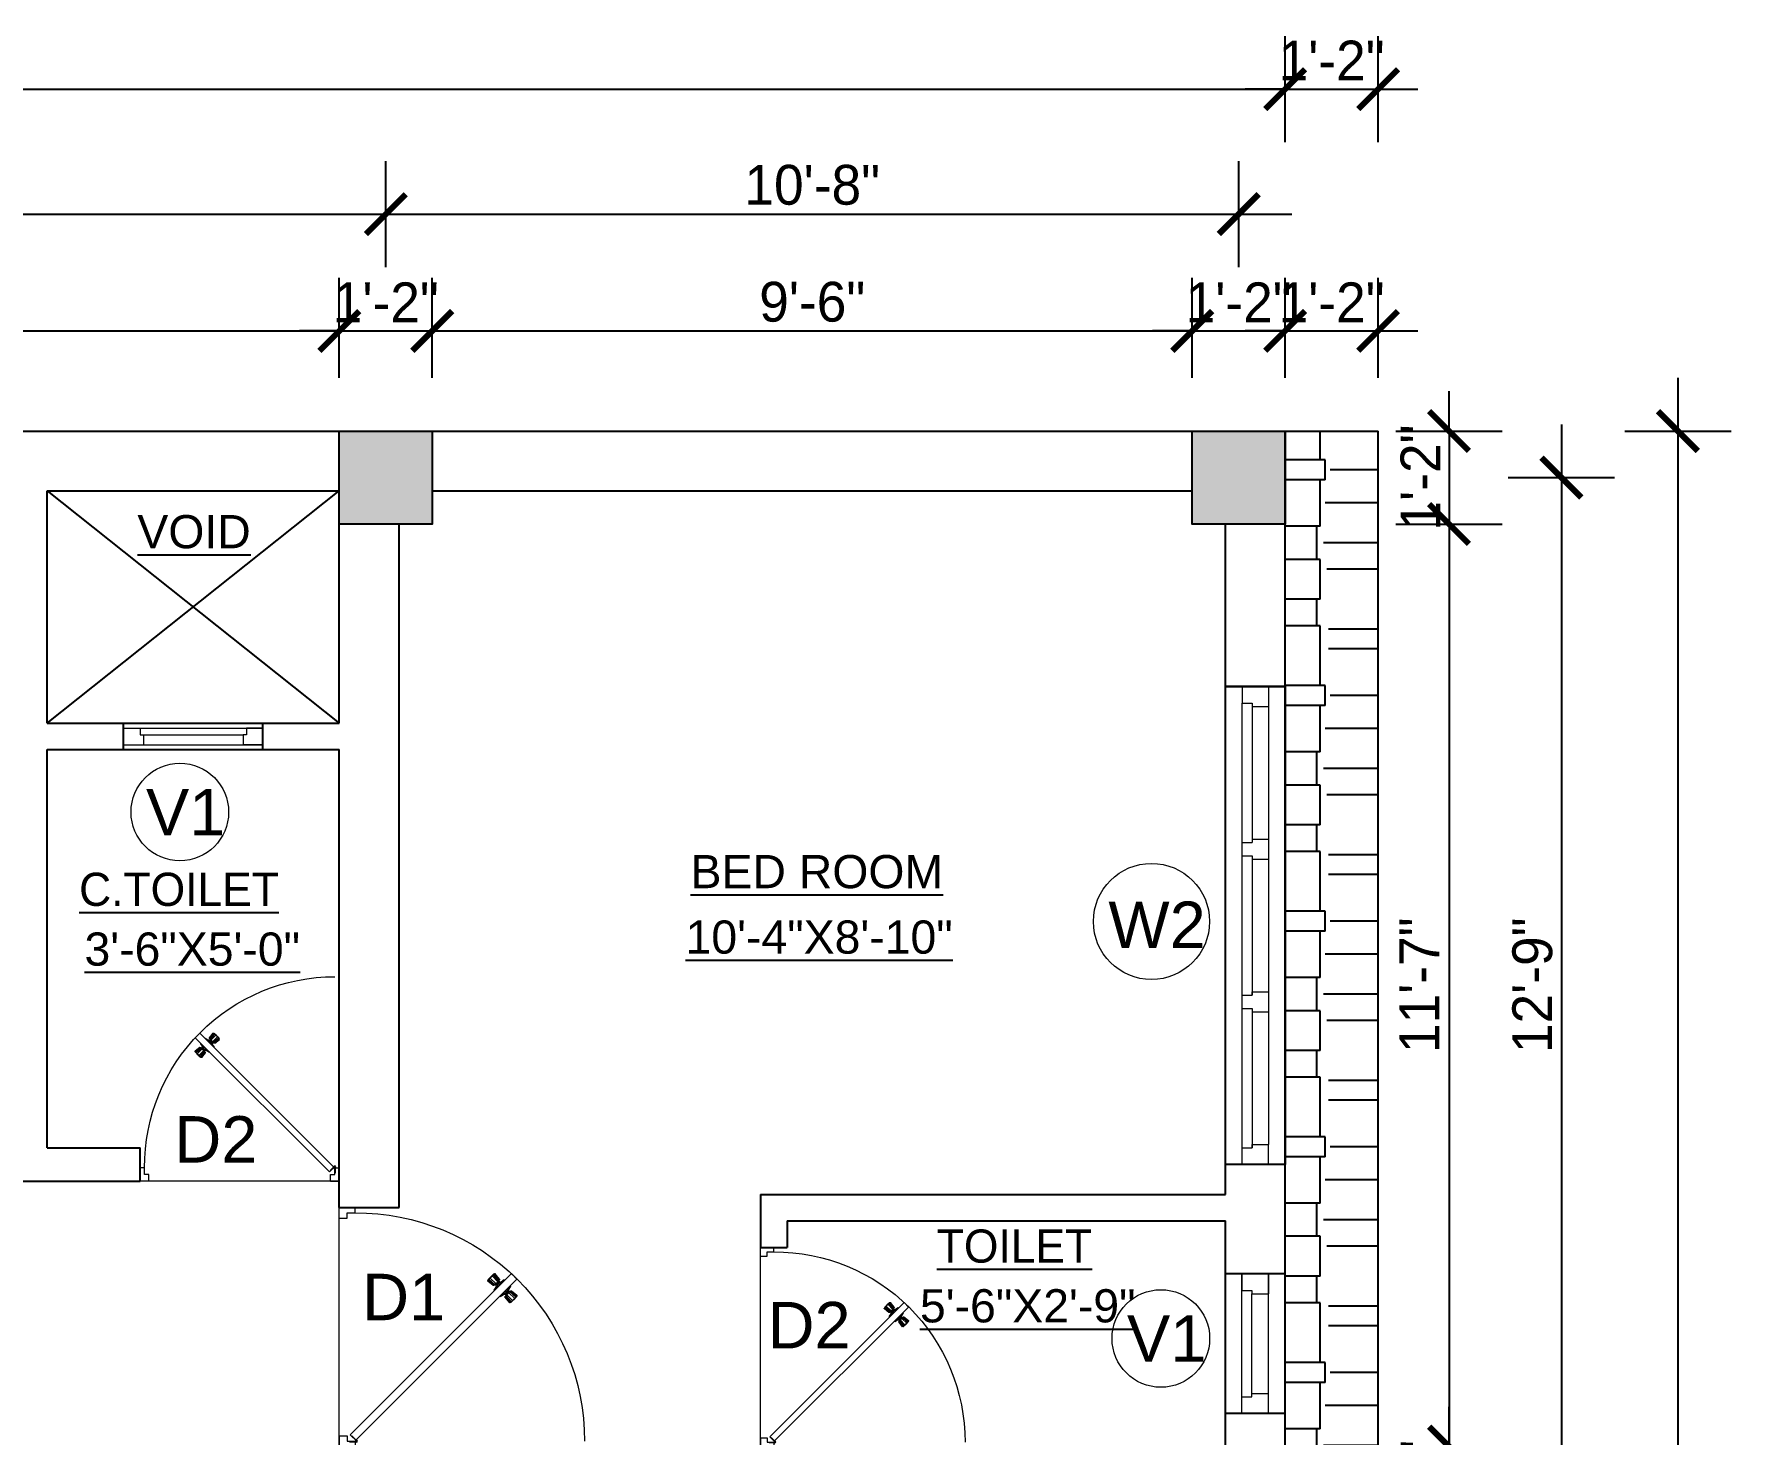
# Model space of a CAD drawing. Header units: inches. Extents: x 3672 to 10975, y -27382 to -746.
# Drawn here: x 8513.9 to 8769.5, y -24457.7 to -24246.8 of the extents above; entities that cross this region are included whole.
import ezdxf

# ---------------------------------------------------------------- set-up
doc = ezdxf.new("R2010")
doc.units = ezdxf.units.IN
doc.header["$LTSCALE"] = 17
doc.header["$MEASUREMENT"] = 0
for name, color, linetype, lineweight in [('25 BOT BAR', 12, 'Continuous', 25), ('DOOR & WIN', 1, 'Continuous', 25), ('OUTLINE', 1, 'Continuous', 25), ('PUERTAS', 7, 'Continuous', 9), ('TEXT', 231, 'Continuous', 20), ('WINDOW FRAME PLAN', 162, 'Continuous', 18)]:
    doc.layers.add(name, color=color, linetype=linetype, lineweight=lineweight)
doc.styles.add('ARCHITECTURE', font='stylu.ttf')
doc.styles.add('DIMTEXT', font='arial.ttf', dxfattribs={"height": 6})
doc.dimstyles.new('8 SCALE', dxfattribs={"dimscale": 0, "dimtxt": 6, "dimasz": 6, "dimexe": 8, "dimexo": 8, "dimgap": 1.25, "dimtad": 1, "dimdec": 0, "dimzin": 3, "dimdsep": 46, "dimlunit": 4, "dimtxsty": 'ARCHITECTURE', "dimblk": 'ARCHTICK', "dimcen": 8, "dimdle": 8, "dimclrd": 5, "dimclre": 5, "dimclrt": 7, "dimadec": 0, "dimazin": 0, "dimtfac": 0.75, "dimtdec": 0, "dimtix": 1, "dimtmove": 2, "dimatfit": 3, "dimldrblk": 'ARCHTICK', "dimfxl": 8, "dimfxlon": 1, "dimtolj": 1, "dimtzin": 0, "dimlwd": -1, "dimlwe": -1, "dimarcsym": 0})

# ---------------------------------------------------------------- blocks, each defined once
blk = doc.blocks.new('3ft')
at = {"layer": 'PUERTAS', "color": 6}
for p, q in [((1.01, 2.52), (25.23, 26.74)), ((26.05, 25.92), (1.77, 1.64)), ((26.05, 25.92), (25.23, 26.74)), ((0, 2.4), (0, 0)), ((0.72, 2.4), (0, 2.4)), ((1.6, 0), (0, 0)), ((0.72, 1.52), (0.72, 2.44)), ((0.8, 1.52), (0.72, 1.52)), ((0.8, 1.52), (0.8, 2.41)), ((0.8, 1.2), (0.8, 1.52)), ((1.6, 1.2), (0.8, 1.2)), ((1.57, 1.84), (0.94, 2.47)), ((1.63, 1.89), (0.97, 2.55)), ((1.63, 1.89), (1.57, 1.84)), ((1.77, 1.64), (1.57, 1.84)), ((1.6, 0), (1.6, 1.2)), ((34.4, 0), (34.4, 1.2)), ((34.4, 1.2), (35.2, 1.2)), ((34.4, 0), (36, 0)), ((35.2, 1.2), (35.2, 2.4)), ((35.2, 2.4), (36, 2.4)), ((36, 0), (36, 2.4))]:
    blk.add_line(p, q, dxfattribs=at)
at = {"layer": 'PUERTAS', "color": 8}
for p, q in [((22.57, 24.94), (21.65, 25.68)), ((22.63, 24.99), (21.69, 25.75)), ((22.74, 25.1), (21.84, 25.9)), ((22.13, 26.28), (21.98, 26.13)), ((22.88, 25.24), (22.01, 26.06)), ((22.13, 26.28), (22.27, 26.42)), ((22.29, 26.41), (22.27, 26.42)), ((23.16, 25.52), (22.34, 26.39)), ((23.3, 25.66), (22.5, 26.56)), ((23.41, 25.77), (22.65, 26.71)), ((23.46, 25.83), (22.72, 26.75)), ((24.08, 25.71), (23.57, 25.38)), ((22.69, 24.32), (23.02, 24.83)), ((22.95, 24.96), (22.84, 25.07)), ((22.98, 24.99), (22.86, 25.1)), ((23.03, 25.04), (22.91, 25.15)), ((22.91, 24.53), (23.1, 24.91)), ((23.11, 25.12), (22.99, 25.23)), ((23.13, 24.76), (23.18, 24.99)), ((23.28, 25.3), (23.17, 25.41)), ((23.36, 25.37), (23.25, 25.49)), ((23.31, 24.94), (23.28, 25.08)), ((23.41, 25.43), (23.3, 25.54)), ((23.46, 25.09), (23.32, 25.13)), ((23.44, 25.45), (23.33, 25.56)), ((23.64, 25.27), (23.41, 25.22)), ((23.87, 25.49), (23.49, 25.3)), ((23.63, 23.38), (24.14, 23.72)), ((23.84, 23.6), (24.22, 23.79)), ((24.07, 23.82), (24.3, 23.88)), ((24.25, 24), (24.39, 23.97)), ((24.25, 23.26), (24.99, 22.34)), ((24.27, 23.64), (24.38, 23.53)), ((24.3, 23.67), (24.41, 23.56)), ((24.3, 23.32), (25.06, 22.38)), ((24.35, 23.72), (24.46, 23.61)), ((24.4, 24.15), (24.43, 24.01)), ((24.41, 23.43), (25.2, 22.53)), ((24.43, 23.8), (24.54, 23.69)), ((24.58, 24.33), (24.52, 24.1)), ((24.55, 23.57), (25.37, 22.7)), ((24.6, 23.97), (24.72, 23.86)), ((24.8, 24.56), (24.61, 24.18)), ((25.02, 24.77), (24.68, 24.26)), ((24.68, 24.05), (24.79, 23.94)), ((24.73, 24.1), (24.85, 23.99)), ((24.76, 24.13), (24.87, 24.02)), ((24.83, 23.85), (25.7, 23.03)), ((24.97, 23.99), (25.87, 23.2)), ((25.08, 24.1), (26.02, 23.34)), ((25.14, 24.15), (26.06, 23.41)), ((25.58, 22.82), (25.43, 22.67)), ((25.58, 22.82), (25.73, 22.97)), ((25.72, 22.98), (25.73, 22.97)), ((0, 0), (36, 0))]:
    blk.add_line(p, q, dxfattribs=at)
at = {"layer": 'PUERTAS', "color": 1}
for p, q in [((21.67, 25.73), (22.17, 26.23)), ((22.49, 24.95), (21.67, 25.61)), ((21.7, 25.82), (22.14, 26.26)), ((21.73, 25.79), (21.7, 25.82)), ((22.58, 26.7), (22.14, 26.26)), ((22.67, 26.73), (22.17, 26.23)), ((22.61, 26.67), (22.58, 26.7)), ((23.45, 25.91), (22.79, 26.73)), ((23.44, 25.81), (23.02, 25.38)), ((23.34, 25.58), (23.08, 25.32)), ((23.33, 25.7), (23.34, 25.69)), ((23.45, 25.46), (23.33, 25.57)), ((24.15, 25.79), (23.68, 25.48)), ((24.27, 25.78), (24.26, 25.79)), ((22.6, 24.96), (23.02, 25.38)), ((22.61, 24.25), (22.92, 24.72)), ((22.62, 24.13), (22.61, 24.14)), ((22.7, 25.07), (22.71, 25.06)), ((22.82, 25.06), (23.08, 25.32)), ((22.94, 24.95), (22.83, 25.07)), ((22.92, 24.72), (22.92, 24.72)), ((22.93, 24.94), (23.19, 25.21)), ((22.93, 24.84), (22.93, 24.83)), ((23.46, 25.47), (23.19, 25.21)), ((23.44, 23.31), (23.45, 23.3)), ((23.56, 23.3), (24.03, 23.61)), ((23.57, 25.47), (23.57, 25.47)), ((23.68, 25.48), (23.68, 25.48)), ((24.03, 23.61), (24.03, 23.62)), ((24.14, 23.62), (24.14, 23.62)), ((24.25, 23.62), (24.51, 23.89)), ((24.26, 23.29), (24.69, 23.71)), ((24.26, 23.63), (24.37, 23.52)), ((24.26, 23.18), (24.92, 22.37)), ((24.37, 23.52), (24.63, 23.77)), ((24.37, 23.4), (24.37, 23.4)), ((24.78, 24.15), (24.51, 23.89)), ((24.89, 24.03), (24.63, 23.77)), ((25.11, 24.14), (24.69, 23.71)), ((24.77, 24.14), (24.88, 24.03)), ((24.79, 24.38), (24.78, 24.37)), ((24.78, 24.26), (24.78, 24.26)), ((25.1, 24.84), (24.79, 24.38)), ((25, 24.03), (25, 24.03)), ((25.09, 24.96), (25.1, 24.95)), ((25.22, 24.14), (26.03, 23.48)), ((26.04, 23.37), (25.54, 22.86)), ((26.01, 23.27), (25.57, 22.83)), ((25.98, 23.3), (26.01, 23.27)), ((25.04, 22.36), (25.54, 22.86)), ((25.1, 22.42), (25.13, 22.39)), ((25.13, 22.39), (25.57, 22.83))]:
    blk.add_line(p, q, dxfattribs=at)
at = {"layer": 'PUERTAS', "color": 2}
for p, q in [((21.99, 26.11), (21.98, 26.13)), ((25.42, 22.68), (25.43, 22.67))]:
    blk.add_line(p, q, dxfattribs=at)
at = {"layer": 'PUERTAS', "color": 6}
for radius in [0.155, 0.0752]:
    blk.add_circle((0.82, 2.56), radius, dxfattribs=at)
blk.add_arc((0.82, 2.56), 34.38, 359.7285, 90.0333, dxfattribs=at)
at = {"layer": 'PUERTAS', "color": 1}
for centre, start, end in [((22.73, 26.68), 38.9236, 135), ((23.28, 25.63), 315, 45), ((23.39, 25.86), 315, 38.9236), ((24.2, 25.73), 45, 135), ((22.54, 25.01), 231.0764, 315), ((22.67, 24.2), 135, 225), ((22.77, 25.12), 225, 315), ((22.99, 24.89), 135, 219.7428), ((22.87, 24.78), 315, 39.7428), ((23.51, 23.36), 225, 315), ((23.51, 25.41), 50.2572, 135), ((23.62, 25.53), 230.2572, 315), ((24.09, 23.56), 50.2572, 135), ((24.2, 23.68), 230.2572, 315), ((24.32, 23.23), 135, 218.9236), ((24.42, 23.46), 135, 225), ((24.84, 24.31), 135, 219.7428), ((24.72, 24.21), 315, 39.7428), ((24.94, 23.98), 45, 135), ((25.04, 24.89), 315, 45), ((25.17, 24.08), 51.0764, 135), ((25.98, 23.42), 315, 51.0764), ((24.98, 22.42), 218.9236, 315)]:
    blk.add_arc(centre, 0.08, start, end, dxfattribs=at)
blk = doc.blocks.new('*U2796')
at = {"color": 3, "xscale": -1}
blk.add_blockref('3ft', (42, 0), dxfattribs=at)
blk = doc.blocks.new('2ft6in')
at = {"layer": 'PUERTAS', "color": 2}
for p, q in [((0.84, 2.1), (21.02, 22.28)), ((21.71, 21.6), (1.47, 1.37)), ((18.33, 21.76), (18.31, 21.77)), ((21.71, 21.6), (21.02, 22.28)), ((21.18, 18.9), (21.2, 18.89)), ((0, 2), (0, 0)), ((0.6, 2), (0, 2)), ((1.33, 0), (0, 0)), ((0.6, 1.26), (0.6, 2.04)), ((0.67, 1.26), (0.6, 1.26)), ((0.67, 1.26), (0.67, 2.01)), ((0.67, 1), (0.67, 1.26)), ((1.33, 1), (0.67, 1)), ((1.31, 1.53), (0.79, 2.06)), ((1.36, 1.58), (0.81, 2.12)), ((1.36, 1.58), (1.31, 1.53)), ((1.47, 1.37), (1.31, 1.53)), ((1.33, 0), (1.33, 1)), ((28.67, 0), (28.67, 1)), ((28.67, 1), (29.33, 1)), ((28.67, 0), (30, 0)), ((29.33, 1), (29.33, 2)), ((29.33, 2), (30, 2)), ((30, 0), (30, 2))]:
    blk.add_line(p, q, dxfattribs=at)
at = {"layer": 'PUERTAS', "color": 8}
for p, q in [((18.81, 20.78), (18.04, 21.4)), ((18.86, 20.83), (18.08, 21.46)), ((18.95, 20.92), (18.2, 21.58)), ((18.44, 21.9), (18.31, 21.77)), ((19.07, 21.03), (18.34, 21.72)), ((18.44, 21.9), (18.56, 22.02)), ((18.58, 22.01), (18.56, 22.02)), ((19.3, 21.26), (18.61, 22)), ((19.42, 21.38), (18.75, 22.14)), ((19.51, 21.48), (18.88, 22.26)), ((18.91, 20.27), (19.19, 20.69)), ((19.55, 21.53), (18.93, 22.3)), ((19.13, 20.8), (19.03, 20.9)), ((19.15, 20.82), (19.05, 20.92)), ((19.09, 20.44), (19.25, 20.76)), ((19.19, 20.87), (19.1, 20.96)), ((19.25, 20.93), (19.16, 21.02)), ((19.28, 20.63), (19.32, 20.83)), ((19.4, 21.08), (19.31, 21.17)), ((19.47, 21.15), (19.38, 21.24)), ((19.43, 20.78), (19.4, 20.9)), ((19.51, 21.19), (19.42, 21.28)), ((19.55, 20.91), (19.43, 20.94)), ((19.53, 21.21), (19.44, 21.3)), ((19.7, 21.06), (19.51, 21.01)), ((19.89, 21.24), (19.58, 21.08)), ((20.07, 21.42), (19.64, 21.15)), ((20.67, 20.47), (20.51, 20.15)), ((20.85, 20.64), (20.57, 20.22)), ((19.69, 19.49), (20.12, 19.76)), ((19.87, 19.67), (20.18, 19.83)), ((20.06, 19.85), (20.25, 19.9)), ((20.21, 20), (20.33, 19.97)), ((20.21, 19.38), (20.83, 18.61)), ((20.23, 19.7), (20.32, 19.61)), ((20.25, 19.72), (20.34, 19.63)), ((20.25, 19.43), (20.88, 18.65)), ((20.29, 19.76), (20.38, 19.67)), ((20.33, 20.13), (20.36, 20.01)), ((20.34, 19.53), (21, 18.77)), ((20.36, 19.83), (20.45, 19.74)), ((20.48, 20.28), (20.44, 20.08)), ((20.46, 19.64), (21.14, 18.91)), ((20.5, 19.98), (20.6, 19.89)), ((20.57, 20.04), (20.66, 19.95)), ((20.61, 20.09), (20.7, 19.99)), ((20.63, 20.11), (20.72, 20.01)), ((20.69, 19.87), (21.42, 19.19)), ((20.81, 19.99), (21.56, 19.33)), ((20.9, 20.08), (21.68, 19.45)), ((20.95, 20.13), (21.72, 19.51)), ((21.32, 19.01), (21.2, 18.89)), ((21.32, 19.01), (21.44, 19.14)), ((21.43, 19.15), (21.44, 19.14)), ((0, 0), (30, 0))]:
    blk.add_line(p, q, dxfattribs=at)
at = {"layer": 'PUERTAS', "color": 1}
for p, q in [((18.06, 21.44), (18.48, 21.86)), ((18.74, 20.79), (18.06, 21.34)), ((18.08, 21.51), (18.45, 21.88)), ((18.11, 21.49), (18.08, 21.51)), ((18.82, 22.25), (18.45, 21.88)), ((18.9, 22.28), (18.48, 21.86)), ((18.84, 22.23), (18.82, 22.25)), ((18.83, 20.8), (19.18, 21.15)), ((18.84, 20.21), (19.1, 20.6)), ((18.92, 20.89), (18.93, 20.88)), ((19.54, 21.59), (18.99, 22.27)), ((19.02, 20.88), (19.24, 21.1)), ((19.12, 20.8), (19.03, 20.89)), ((19.1, 20.7), (19.11, 20.69)), ((19.1, 20.6), (19.1, 20.6)), ((19.11, 20.79), (19.33, 21.01)), ((19.54, 21.5), (19.18, 21.15)), ((19.45, 21.31), (19.24, 21.1)), ((19.55, 21.22), (19.33, 21.01)), ((19.45, 21.41), (19.45, 21.41)), ((19.54, 21.22), (19.45, 21.31)), ((19.64, 21.23), (19.64, 21.23)), ((19.74, 21.24), (19.73, 21.23)), ((20.12, 21.49), (19.74, 21.24)), ((20.22, 21.48), (20.22, 21.49)), ((20.91, 20.7), (20.66, 20.31)), ((20.91, 20.8), (20.91, 20.79)), ((18.85, 20.11), (18.84, 20.12)), ((19.53, 19.43), (19.54, 19.42)), ((19.64, 19.42), (20.02, 19.67)), ((20.02, 19.67), (20.03, 19.68)), ((20.12, 19.68), (20.12, 19.68)), ((20.21, 19.69), (20.43, 19.9)), ((20.22, 19.41), (20.57, 19.76)), ((20.22, 19.69), (20.31, 19.6)), ((20.22, 19.32), (20.76, 18.64)), ((20.31, 19.6), (20.52, 19.81)), ((20.31, 19.5), (20.31, 19.5)), ((20.65, 20.12), (20.43, 19.9)), ((20.74, 20.03), (20.52, 19.81)), ((20.93, 20.11), (20.57, 19.76)), ((20.64, 20.11), (20.73, 20.02)), ((20.66, 20.31), (20.65, 20.31)), ((20.65, 20.21), (20.65, 20.22)), ((20.84, 20.02), (20.83, 20.03)), ((20.86, 18.63), (21.28, 19.05)), ((20.91, 18.68), (20.94, 18.66)), ((20.94, 18.66), (21.31, 19.03)), ((21.02, 20.12), (21.7, 19.57)), ((21.7, 19.47), (21.28, 19.05)), ((21.67, 19.4), (21.31, 19.03)), ((21.65, 19.42), (21.67, 19.4))]:
    blk.add_line(p, q, dxfattribs=at)
at = {"layer": 'PUERTAS', "color": 2}
for radius in [0.129, 0.0627]:
    blk.add_circle((0.68, 2.14), radius, dxfattribs=at)
at = {"layer": 'PUERTAS', "color": 8}
blk.add_arc((0.68, 2.14), 28.65, 359.7285, 90.0333, dxfattribs=at)
at = {"layer": 'PUERTAS', "color": 1}
for centre, start, end in [((18.78, 20.84), 231.0764, 315), ((18.94, 22.23), 38.9236, 135), ((18.97, 20.93), 225, 315), ((19.16, 20.74), 135, 219.7428), ((19.06, 20.65), 315, 39.7428), ((19.4, 21.36), 315, 45), ((19.49, 21.55), 315, 38.9236), ((19.6, 21.18), 50.2572, 135), ((19.68, 21.28), 230.2572, 315), ((20.17, 21.44), 45, 135), ((20.87, 20.75), 315, 45), ((18.89, 20.16), 135, 225), ((19.59, 19.47), 225, 315), ((20.07, 19.63), 50.2572, 135), ((20.16, 19.73), 230.2572, 315), ((20.27, 19.36), 135, 218.9236), ((20.35, 19.55), 135, 225), ((20.7, 20.26), 135, 219.7428), ((20.6, 20.17), 315, 39.7428), ((20.78, 19.98), 45, 135), ((20.82, 18.68), 218.9236, 315), ((20.98, 20.07), 51.0764, 135), ((21.65, 19.52), 315, 51.0764)]:
    blk.add_arc(centre, 0.0667, start, end, dxfattribs=at)
blk = doc.blocks.new('*U2794')
at = {"color": 3, "xscale": -1}
blk.add_blockref('2ft6in', (42, 0), dxfattribs=at)
blk = doc.blocks.new('ffddd')
at = {"layer": 'DOOR & WIN'}
for p, q in [((-13345.31, -2388.07), (-13345.31, -2316.07)), ((-13336.31, -2316.07), (-13345.31, -2316.07)), ((-13336.31, -2316.07), (-13336.31, -2388.07)), ((-13336.31, -2388.07), (-13345.31, -2388.07)), ((-13336.31, -2388.07), (-13345.31, -2388.07))]:
    blk.add_line(p, q, dxfattribs=at)
at = {"layer": 'WINDOW FRAME PLAN'}
for p, q in [((-13342.81, -2316.07), (-13342.81, -2318.57)), ((-13338.81, -2316.07), (-13338.81, -2319.07)), ((-13342.81, -2385.57), (-13342.81, -2318.57)), ((-13342.81, -2318.57), (-13341.31, -2318.57)), ((-13341.31, -2318.57), (-13341.31, -2319.07)), ((-13341.31, -2319.07), (-13341.31, -2339.57)), ((-13341.31, -2319.07), (-13338.81, -2319.07)), ((-13338.81, -2319.07), (-13338.81, -2385.07)), ((-13342.81, -2339.57), (-13341.31, -2339.57)), ((-13341.31, -2339.07), (-13338.81, -2339.07)), ((-13342.81, -2341.57), (-13341.31, -2341.57)), ((-13341.31, -2341.57), (-13341.31, -2342.07)), ((-13341.31, -2341.57), (-13341.31, -2362.57)), ((-13341.31, -2342.07), (-13338.81, -2342.07)), ((-13342.81, -2362.57), (-13341.31, -2362.57)), ((-13341.31, -2362.07), (-13338.81, -2362.07)), ((-13341.31, -2362.57), (-13341.31, -2362.07)), ((-13342.81, -2364.57), (-13341.31, -2364.57)), ((-13341.31, -2364.57), (-13341.31, -2385.57)), ((-13341.31, -2365.07), (-13338.81, -2365.07)), ((-13342.81, -2388.07), (-13342.81, -2385.57)), ((-13342.81, -2385.57), (-13341.31, -2385.57)), ((-13341.31, -2385.07), (-13338.81, -2385.07)), ((-13341.31, -2385.57), (-13341.31, -2385.07)), ((-13338.81, -2388.07), (-13338.81, -2385.07))]:
    blk.add_line(p, q, dxfattribs=at)
blk = doc.blocks.new('_ArchTick')
at = {"color": 0, "linetype": 'ByBlock', "const_width": 0.15}
blk.add_lwpolyline([(-0.5, -0.5), (0.5, 0.5)], dxfattribs=at)
blk = doc.blocks.new('*D3246')
at = {"layer": '25 BOT BAR', "color": 5, "transparency": 16777216}
for p, q in [((8405.89, -24298.59), (8405.89, -24283.5)), ((8559.89, -24298.59), (8559.89, -24283.5)), ((8397.89, -24291.5), (8567.89, -24291.5))]:
    blk.add_line(p, q, dxfattribs=at)
at = {"layer": 'Defpoints', "color": 0, "transparency": 16777216}
for p in [(8559.89, -24291.5), (8405.89, -24306.59), (8559.89, -24306.59)]:
    blk.add_point(p, dxfattribs=at)
at = {"layer": '25 BOT BAR', "color": 5, "transparency": 16777216, "xscale": 6, "yscale": 6, "zscale": 6, "rotation": 180}
blk.add_blockref('_ArchTick', (8405.89, -24291.5), dxfattribs=at)
at = {"layer": '25 BOT BAR', "color": 5, "transparency": 16777216, "xscale": 6, "yscale": 6, "zscale": 6}
blk.add_blockref('_ArchTick', (8559.89, -24291.5), dxfattribs=at)
at = {"layer": '25 BOT BAR', "color": 7, "transparency": 16777216, "insert": (8482.89, -24287.14), "char_height": 6, "attachment_point": 5, "style": 'ARCHITECTURE'}
blk.add_mtext('\\A1;12\'-10"', dxfattribs=at)
blk = doc.blocks.new('*D3247')
at = {"layer": '25 BOT BAR', "color": 5, "transparency": 16777216}
for p, q in [((8559.89, -24298.59), (8559.89, -24283.5)), ((8573.89, -24298.59), (8573.89, -24283.5)), ((8559.89, -24291.5), (8553.89, -24291.5)), ((8559.89, -24291.5), (8573.89, -24291.5)), ((8573.89, -24291.5), (8579.89, -24291.5))]:
    blk.add_line(p, q, dxfattribs=at)
at = {"layer": 'Defpoints', "color": 0, "transparency": 16777216}
for p in [(8573.89, -24291.5), (8559.89, -24306.59), (8573.89, -24306.59)]:
    blk.add_point(p, dxfattribs=at)
at = {"layer": '25 BOT BAR', "color": 5, "transparency": 16777216, "xscale": 6, "yscale": 6, "zscale": 6}
blk.add_blockref('_ArchTick', (8559.89, -24291.5), dxfattribs=at)
at = {"layer": '25 BOT BAR', "color": 5, "transparency": 16777216, "xscale": 6, "yscale": 6, "zscale": 6, "rotation": 180}
blk.add_blockref('_ArchTick', (8573.89, -24291.5), dxfattribs=at)
at = {"layer": '25 BOT BAR', "color": 7, "transparency": 16777216, "insert": (8566.89, -24287.19), "char_height": 6, "attachment_point": 5, "style": 'ARCHITECTURE'}
blk.add_mtext('\\A1;1\'-2"', dxfattribs=at)
blk = doc.blocks.new('*D3248')
at = {"layer": '25 BOT BAR', "color": 5, "transparency": 16777216}
for p, q in [((8573.89, -24298.59), (8573.89, -24283.5)), ((8688.35, -24298.59), (8688.35, -24283.5)), ((8565.89, -24291.5), (8696.35, -24291.5))]:
    blk.add_line(p, q, dxfattribs=at)
at = {"layer": 'Defpoints', "color": 0, "transparency": 16777216}
for p in [(8688.35, -24291.5), (8573.89, -24306.59), (8688.35, -24306.59)]:
    blk.add_point(p, dxfattribs=at)
at = {"layer": '25 BOT BAR', "color": 5, "transparency": 16777216, "xscale": 6, "yscale": 6, "zscale": 6, "rotation": 180}
blk.add_blockref('_ArchTick', (8573.89, -24291.5), dxfattribs=at)
at = {"layer": '25 BOT BAR', "color": 5, "transparency": 16777216, "xscale": 6, "yscale": 6, "zscale": 6}
blk.add_blockref('_ArchTick', (8688.35, -24291.5), dxfattribs=at)
at = {"layer": '25 BOT BAR', "color": 7, "transparency": 16777216, "insert": (8631.12, -24287.14), "char_height": 6, "attachment_point": 5, "style": 'ARCHITECTURE'}
blk.add_mtext('\\A1;9\'-6"', dxfattribs=at)
blk = doc.blocks.new('*D3249')
at = {"layer": '25 BOT BAR', "color": 5, "transparency": 16777216}
for p, q in [((8688.35, -24298.59), (8688.35, -24283.5)), ((8702.35, -24298.59), (8702.35, -24283.5)), ((8688.35, -24291.5), (8682.35, -24291.5)), ((8688.35, -24291.5), (8702.35, -24291.5)), ((8702.35, -24291.5), (8708.35, -24291.5))]:
    blk.add_line(p, q, dxfattribs=at)
at = {"layer": 'Defpoints', "color": 0, "transparency": 16777216}
for p in [(8702.35, -24291.5), (8688.35, -24306.59), (8702.35, -24306.59)]:
    blk.add_point(p, dxfattribs=at)
at = {"layer": '25 BOT BAR', "color": 5, "transparency": 16777216, "xscale": 6, "yscale": 6, "zscale": 6}
blk.add_blockref('_ArchTick', (8688.35, -24291.5), dxfattribs=at)
at = {"layer": '25 BOT BAR', "color": 5, "transparency": 16777216, "xscale": 6, "yscale": 6, "zscale": 6, "rotation": 180}
blk.add_blockref('_ArchTick', (8702.35, -24291.5), dxfattribs=at)
at = {"layer": '25 BOT BAR', "color": 7, "transparency": 16777216, "insert": (8695.35, -24287.19), "char_height": 6, "attachment_point": 5, "style": 'ARCHITECTURE'}
blk.add_mtext('\\A1;1\'-2"', dxfattribs=at)
blk = doc.blocks.new('*D3251')
at = {"layer": '25 BOT BAR', "color": 5, "transparency": 16777216}
for p, q in [((8398.89, -24281.9), (8398.89, -24265.9)), ((8566.89, -24281.9), (8566.89, -24265.9)), ((8390.89, -24273.9), (8574.89, -24273.9))]:
    blk.add_line(p, q, dxfattribs=at)
at = {"layer": 'Defpoints', "color": 0, "transparency": 16777216}
for p in [(8566.89, -24273.9), (8398.89, -24313.59), (8566.89, -24313.59)]:
    blk.add_point(p, dxfattribs=at)
at = {"layer": '25 BOT BAR', "color": 5, "transparency": 16777216, "xscale": 6, "yscale": 6, "zscale": 6, "rotation": 180}
blk.add_blockref('_ArchTick', (8398.89, -24273.9), dxfattribs=at)
at = {"layer": '25 BOT BAR', "color": 5, "transparency": 16777216, "xscale": 6, "yscale": 6, "zscale": 6}
blk.add_blockref('_ArchTick', (8566.89, -24273.9), dxfattribs=at)
at = {"layer": '25 BOT BAR', "color": 7, "transparency": 16777216, "insert": (8482.89, -24269.49), "char_height": 6, "attachment_point": 5, "style": 'ARCHITECTURE'}
blk.add_mtext('\\A1;14\'-0"', dxfattribs=at)
blk = doc.blocks.new('*D3252')
at = {"layer": '25 BOT BAR', "color": 5, "transparency": 16777216}
for p, q in [((8566.89, -24281.9), (8566.89, -24265.9)), ((8695.35, -24281.9), (8695.35, -24265.9)), ((8558.89, -24273.9), (8703.35, -24273.9))]:
    blk.add_line(p, q, dxfattribs=at)
at = {"layer": 'Defpoints', "color": 0, "transparency": 16777216}
for p in [(8695.35, -24273.9), (8566.89, -24313.59), (8695.35, -24313.59)]:
    blk.add_point(p, dxfattribs=at)
at = {"layer": '25 BOT BAR', "color": 5, "transparency": 16777216, "xscale": 6, "yscale": 6, "zscale": 6, "rotation": 180}
blk.add_blockref('_ArchTick', (8566.89, -24273.9), dxfattribs=at)
at = {"layer": '25 BOT BAR', "color": 5, "transparency": 16777216, "xscale": 6, "yscale": 6, "zscale": 6}
blk.add_blockref('_ArchTick', (8695.35, -24273.9), dxfattribs=at)
at = {"layer": '25 BOT BAR', "color": 7, "transparency": 16777216, "insert": (8631.12, -24269.52), "char_height": 6, "attachment_point": 5, "style": 'ARCHITECTURE'}
blk.add_mtext('\\A1;10\'-8"', dxfattribs=at)
blk = doc.blocks.new('*D3253')
at = {"layer": '25 BOT BAR', "color": 5, "transparency": 16777216}
for p, q in [((8241.89, -24263.07), (8241.89, -24247.07)), ((8702.35, -24263.07), (8702.35, -24247.07)), ((8233.89, -24255.07), (8710.35, -24255.07))]:
    blk.add_line(p, q, dxfattribs=at)
at = {"layer": 'Defpoints', "color": 0, "transparency": 16777216}
for p in [(8702.35, -24255.07), (8241.89, -24306.59), (8702.35, -24306.59)]:
    blk.add_point(p, dxfattribs=at)
at = {"layer": '25 BOT BAR', "color": 5, "transparency": 16777216, "xscale": 6, "yscale": 6, "zscale": 6, "rotation": 180}
blk.add_blockref('_ArchTick', (8241.89, -24255.07), dxfattribs=at)
at = {"layer": '25 BOT BAR', "color": 5, "transparency": 16777216, "xscale": 6, "yscale": 6, "zscale": 6}
blk.add_blockref('_ArchTick', (8702.35, -24255.07), dxfattribs=at)
at = {"layer": '25 BOT BAR', "color": 7, "transparency": 16777216, "insert": (8472.12, -24250.69), "char_height": 6, "attachment_point": 5, "style": 'ARCHITECTURE'}
blk.add_mtext('\\A1;38\'-4"', dxfattribs=at)
blk = doc.blocks.new('*D3254')
at = {"layer": '25 BOT BAR', "color": 5, "transparency": 16777216}
for p, q in [((8727.04, -24306.59), (8727.04, -24300.59)), ((8719.04, -24306.59), (8735.04, -24306.59)), ((8727.04, -24306.59), (8727.04, -24320.59)), ((8719.04, -24320.59), (8735.04, -24320.59)), ((8727.04, -24320.59), (8727.04, -24326.59))]:
    blk.add_line(p, q, dxfattribs=at)
at = {"layer": 'Defpoints', "color": 0, "transparency": 16777216}
for p in [(8702.35, -24306.59), (8702.35, -24320.59), (8727.04, -24320.59)]:
    blk.add_point(p, dxfattribs=at)
at = {"layer": '25 BOT BAR', "color": 5, "transparency": 16777216, "xscale": 6, "yscale": 6, "zscale": 6}
for p, rotation in [((8727.04, -24306.59), 270), ((8727.04, -24320.59), 90)]:
    blk.add_blockref('_ArchTick', p, dxfattribs=dict(at, rotation=rotation))
at = {"layer": '25 BOT BAR', "color": 7, "transparency": 16777216, "insert": (8722.73, -24313.59), "char_height": 6, "attachment_point": 5, "rotation": 90, "style": 'ARCHITECTURE'}
blk.add_mtext('\\A1;1\'-2"', dxfattribs=at)
blk = doc.blocks.new('*D3255')
at = {"layer": '25 BOT BAR', "color": 5, "transparency": 16777216}
for p, q in [((8727.04, -24312.59), (8727.04, -24467.59)), ((8719.04, -24320.59), (8735.04, -24320.59)), ((8719.04, -24459.59), (8735.04, -24459.59))]:
    blk.add_line(p, q, dxfattribs=at)
at = {"layer": 'Defpoints', "color": 0, "transparency": 16777216}
for p in [(8702.35, -24320.59), (8702.35, -24459.59), (8727.04, -24459.59)]:
    blk.add_point(p, dxfattribs=at)
at = {"layer": '25 BOT BAR', "color": 5, "transparency": 16777216, "xscale": 6, "yscale": 6, "zscale": 6}
for p, rotation in [((8727.04, -24320.59), 90), ((8727.04, -24459.59), 270)]:
    blk.add_blockref('_ArchTick', p, dxfattribs=dict(at, rotation=rotation))
at = {"layer": '25 BOT BAR', "color": 7, "transparency": 16777216, "insert": (8722.57, -24390.09), "char_height": 6, "attachment_point": 5, "rotation": 90, "style": 'ARCHITECTURE'}
blk.add_mtext('\\A1;11\'-7"', dxfattribs=at)
blk = doc.blocks.new('*D3256')
at = {"layer": '25 BOT BAR', "color": 5, "transparency": 16777216}
for p, q in [((8727.04, -24459.59), (8727.04, -24453.59)), ((8719.04, -24459.59), (8735.04, -24459.59)), ((8727.04, -24459.59), (8727.04, -24473.59)), ((8719.04, -24473.59), (8735.04, -24473.59)), ((8727.04, -24473.59), (8727.04, -24479.59))]:
    blk.add_line(p, q, dxfattribs=at)
at = {"layer": 'Defpoints', "color": 0, "transparency": 16777216}
for p in [(8702.35, -24459.59), (8702.35, -24473.59), (8727.04, -24473.59)]:
    blk.add_point(p, dxfattribs=at)
at = {"layer": '25 BOT BAR', "color": 5, "transparency": 16777216, "xscale": 6, "yscale": 6, "zscale": 6}
for p, rotation in [((8727.04, -24459.59), 270), ((8727.04, -24473.59), 90)]:
    blk.add_blockref('_ArchTick', p, dxfattribs=dict(at, rotation=rotation))
at = {"layer": '25 BOT BAR', "color": 7, "transparency": 16777216, "insert": (8722.73, -24466.59), "char_height": 6, "attachment_point": 5, "rotation": 90, "style": 'ARCHITECTURE'}
blk.add_mtext('\\A1;1\'-2"', dxfattribs=at)
blk = doc.blocks.new('*D3262')
at = {"layer": '25 BOT BAR', "color": 5, "transparency": 16777216}
for p, q in [((8743.96, -24305.59), (8743.96, -24474.59)), ((8735.96, -24313.59), (8751.96, -24313.59)), ((8735.96, -24466.59), (8751.96, -24466.59))]:
    blk.add_line(p, q, dxfattribs=at)
at = {"layer": 'Defpoints', "color": 0, "transparency": 16777216}
for p in [(8695.35, -24313.59), (8695.35, -24466.59), (8743.96, -24466.59)]:
    blk.add_point(p, dxfattribs=at)
at = {"layer": '25 BOT BAR', "color": 5, "transparency": 16777216, "xscale": 6, "yscale": 6, "zscale": 6}
for p, rotation in [((8743.96, -24313.59), 90), ((8743.96, -24466.59), 270)]:
    blk.add_blockref('_ArchTick', p, dxfattribs=dict(at, rotation=rotation))
at = {"layer": '25 BOT BAR', "color": 7, "transparency": 16777216, "insert": (8739.61, -24390.09), "char_height": 6, "attachment_point": 5, "rotation": 90, "style": 'ARCHITECTURE'}
blk.add_mtext('\\A1;12\'-9"', dxfattribs=at)
blk = doc.blocks.new('*D3265')
at = {"layer": '25 BOT BAR', "color": 5, "transparency": 16777216}
for p, q in [((8761.51, -24298.59), (8761.51, -24774.59)), ((8753.51, -24306.59), (8769.51, -24306.59)), ((8753.51, -24766.59), (8769.51, -24766.59))]:
    blk.add_line(p, q, dxfattribs=at)
at = {"layer": 'Defpoints', "color": 0, "transparency": 16777216}
for p in [(8702.35, -24306.59), (8702.35, -24766.59), (8761.51, -24766.59)]:
    blk.add_point(p, dxfattribs=at)
at = {"layer": '25 BOT BAR', "color": 5, "transparency": 16777216, "xscale": 6, "yscale": 6, "zscale": 6}
for p, rotation in [((8761.51, -24306.59), 90), ((8761.51, -24766.59), 270)]:
    blk.add_blockref('_ArchTick', p, dxfattribs=dict(at, rotation=rotation))
at = {"layer": '25 BOT BAR', "color": 7, "transparency": 16777216, "insert": (8757.13, -24536.59), "char_height": 6, "attachment_point": 5, "rotation": 90, "style": 'ARCHITECTURE'}
blk.add_mtext('\\A1;38\'-4"', dxfattribs=at)
blk = doc.blocks.new('*D3269')
at = {"layer": '25 BOT BAR', "color": 5, "transparency": 16777216}
for p, q in [((8702.35, -24263.07), (8702.35, -24247.07)), ((8716.35, -24263.07), (8716.35, -24247.07)), ((8702.35, -24255.07), (8696.35, -24255.07)), ((8702.35, -24255.07), (8716.35, -24255.07)), ((8716.35, -24255.07), (8722.35, -24255.07))]:
    blk.add_line(p, q, dxfattribs=at)
at = {"layer": 'Defpoints', "color": 0, "transparency": 16777216}
for p in [(8716.35, -24255.07), (8702.35, -24306.59), (8716.35, -24306.59)]:
    blk.add_point(p, dxfattribs=at)
at = {"layer": '25 BOT BAR', "color": 5, "transparency": 16777216, "xscale": 6, "yscale": 6, "zscale": 6}
blk.add_blockref('_ArchTick', (8702.35, -24255.07), dxfattribs=at)
at = {"layer": '25 BOT BAR', "color": 5, "transparency": 16777216, "xscale": 6, "yscale": 6, "zscale": 6, "rotation": 180}
blk.add_blockref('_ArchTick', (8716.35, -24255.07), dxfattribs=at)
at = {"layer": '25 BOT BAR', "color": 7, "transparency": 16777216, "insert": (8709.35, -24250.76), "char_height": 6, "attachment_point": 5, "style": 'ARCHITECTURE'}
blk.add_mtext('\\A1;1\'-2"', dxfattribs=at)
blk = doc.blocks.new('*D3270')
at = {"layer": '25 BOT BAR', "color": 5, "transparency": 16777216}
for p, q in [((8702.35, -24298.59), (8702.35, -24283.5)), ((8716.35, -24298.59), (8716.35, -24283.5)), ((8702.35, -24291.5), (8696.35, -24291.5)), ((8702.35, -24291.5), (8716.35, -24291.5)), ((8716.35, -24291.5), (8722.35, -24291.5))]:
    blk.add_line(p, q, dxfattribs=at)
at = {"layer": 'Defpoints', "color": 0, "transparency": 16777216}
for p in [(8716.35, -24291.5), (8702.35, -24306.59), (8716.35, -24306.59)]:
    blk.add_point(p, dxfattribs=at)
at = {"layer": '25 BOT BAR', "color": 5, "transparency": 16777216, "xscale": 6, "yscale": 6, "zscale": 6}
blk.add_blockref('_ArchTick', (8702.35, -24291.5), dxfattribs=at)
at = {"layer": '25 BOT BAR', "color": 5, "transparency": 16777216, "xscale": 6, "yscale": 6, "zscale": 6, "rotation": 180}
blk.add_blockref('_ArchTick', (8716.35, -24291.5), dxfattribs=at)
at = {"layer": '25 BOT BAR', "color": 7, "transparency": 16777216, "insert": (8709.35, -24287.19), "char_height": 6, "attachment_point": 5, "style": 'ARCHITECTURE'}
blk.add_mtext('\\A1;1\'-2"', dxfattribs=at)

msp = doc.modelspace()

# ---------------------------------------------------------------- hatches: boundary and pattern name
at = {"layer": 'DOOR & WIN'}
h = msp.add_hatch(color=256, dxfattribs=at)
h.dxf.hatch_style = 1
h.paths.add_polyline_path([(8573.89, -24306.59), (8559.89, -24306.59), (8559.89, -24320.59), (8573.89, -24320.59)])
h = msp.add_hatch(color=256, dxfattribs=at)
h.dxf.hatch_style = 1
h.paths.add_polyline_path([(8702.35, -24306.59), (8688.35, -24306.59), (8688.35, -24320.59), (8702.35, -24320.59)])
at = {"layer": 'OUTLINE'}
h = msp.add_hatch(dxfattribs=at)
h.set_pattern_fill('AR-RSHKE', color=8, angle=90)
h.set_pattern_definition([(90, (-1768.396, -5912.43), (-12, 25.5), [6, -5, 7, -3, 9, -4]), (90, (-1768.896, -5906.43), (-12, 25.5), [5, -19, 4, -6]), (90, (-1767.646, -5894.43), (-12, 25.5), [3, -31]), (180, (-1768.396, -5912.4304), (-12, -8.5), [11.5, -36.5]), (180, (-1768.396, -5906.4304), (-12, -8.5), [11.25, -36.75]), (180, (-1768.396, -5901.4304), (-12, -8.5), [10.5, -37.5]), (180, (-1767.646, -5894.4304), (-12, -8.5), [11.5, -36.5]), (180, (-1767.646, -5891.4304), (-12, -8.5), [11.5, -36.5]), (180, (-1768.396, -5882.4304), (-12, -8.5), [11, -37])])
h.paths.add_polyline_path([(8716.35, -24306.59), (8702.35, -24306.59), (8702.35, -24320.59), (8702.35, -24459.59), (8702.35, -24473.59), (8702.35, -24808.59), (8716.35, -24808.59)])

# ---------------------------------------------------------------- linework, layer by layer
at = {"layer": '25 BOT BAR'}
for p, q in [((8702.35, -24306.59), (8716.35, -24306.59)), ((8515.89, -24350.59), (8559.89, -24315.59)), ((8515.89, -24315.59), (8559.89, -24350.59)), ((8527.39, -24354.59), (8527.39, -24350.59)), ((8548.39, -24354.59), (8548.39, -24350.59)), ((8515.89, -24414.59), (8529.89, -24414.59)), ((8529.89, -24419.59), (8529.89, -24414.59)), ((8511.89, -24419.59), (8529.89, -24419.59)), ((8623.35, -24421.59), (8623.35, -24429.59)), ((8559.89, -24423.59), (8568.89, -24423.59)), ((8627.35, -24425.59), (8627.35, -24429.59)), ((8623.35, -24429.59), (8627.35, -24429.59)), ((8702.35, -24433.59), (8693.35, -24433.59)), ((8702.35, -24454.59), (8693.35, -24454.59))]:
    msp.add_line(p, q, dxfattribs=at)
at = {"layer": 'DOOR & WIN'}
for p, q in [((8391.89, -24306.59), (8702.35, -24306.59)), ((8702.35, -24459.59), (8702.35, -24306.59)), ((8716.35, -24808.59), (8716.35, -24306.59)), ((8515.89, -24315.59), (8559.89, -24315.59)), ((8573.89, -24315.59), (8688.35, -24315.59)), ((8693.35, -24421.59), (8693.35, -24320.59)), ((8515.89, -24350.59), (8559.89, -24350.59)), ((8515.89, -24354.59), (8559.89, -24354.59)), ((8623.35, -24421.59), (8693.35, -24421.59)), ((8627.35, -24425.59), (8693.35, -24425.59)), ((8693.35, -24459.59), (8693.35, -24425.59))]:
    msp.add_line(p, q, dxfattribs=at)
at = {"layer": 'OUTLINE'}
for p, q in [((8515.89, -24350.59), (8515.89, -24315.59)), ((8559.89, -24350.59), (8559.89, -24320.59)), ((8568.89, -24423.59), (8568.89, -24320.59)), ((8693.35, -24345.09), (8702.35, -24345.09)), ((8515.89, -24414.59), (8515.89, -24354.59)), ((8559.89, -24419.59), (8559.89, -24354.59)), ((8559.89, -24423.59), (8559.89, -24419.59))]:
    msp.add_line(p, q, dxfattribs=at)
for points in [[(8559.89, -24306.59), (8573.89, -24306.59), (8573.89, -24320.59), (8559.89, -24320.59)], [(8688.35, -24306.59), (8702.35, -24306.59), (8702.35, -24320.59), (8688.35, -24320.59)]]:
    msp.add_lwpolyline(points, close=True, dxfattribs=at)
at = {"layer": 'TEXT'}
for centre, radius in [((8535.87, -24363.99), 7.35), ((8682.22, -24380.48), 8.75), ((8683.63, -24443.31), 7.35)]:
    msp.add_circle(centre, radius, dxfattribs=at)
at = {"layer": 'WINDOW FRAME PLAN'}
for p, q in [((8527.39, -24351.34), (8548.39, -24351.34)), ((8527.39, -24351.34), (8529.89, -24351.34)), ((8529.89, -24351.34), (8529.89, -24352.34)), ((8529.89, -24352.34), (8530.39, -24352.34)), ((8530.39, -24352.34), (8545.39, -24352.34)), ((8530.39, -24352.34), (8530.39, -24353.84)), ((8545.39, -24352.34), (8545.39, -24353.84)), ((8545.89, -24352.34), (8545.39, -24352.34)), ((8548.39, -24351.34), (8545.89, -24351.34)), ((8545.89, -24351.34), (8545.89, -24352.34)), ((8527.39, -24353.84), (8548.39, -24353.84)), ((8527.39, -24353.84), (8530.39, -24353.84)), ((8548.39, -24353.84), (8545.39, -24353.84)), ((8695.85, -24454.59), (8695.85, -24433.59)), ((8695.85, -24433.59), (8695.85, -24436.09)), ((8699.85, -24454.59), (8699.85, -24433.59)), ((8699.85, -24433.59), (8699.85, -24436.59)), ((8695.85, -24436.09), (8697.35, -24436.09)), ((8697.35, -24436.09), (8697.35, -24436.59)), ((8697.35, -24451.59), (8697.35, -24436.59)), ((8697.35, -24436.59), (8699.85, -24436.59)), ((8695.85, -24454.59), (8695.85, -24452.09)), ((8695.85, -24452.09), (8697.35, -24452.09)), ((8697.35, -24451.59), (8699.85, -24451.59)), ((8697.35, -24452.09), (8697.35, -24451.59)), ((8699.85, -24454.59), (8699.85, -24451.59))]:
    msp.add_line(p, q, dxfattribs=at)

# ---------------------------------------------------------------- block references
at = {"layer": 'DOOR & WIN'}
msp.add_blockref('*U2794', (8517.89, -24419.59), dxfattribs=at)
at = {"layer": 'DOOR & WIN', "rotation": 270}
for name, p in [('*U2796', (8559.89, -24417.59)), ('*U2794', (8623.35, -24417.59))]:
    msp.add_blockref(name, p, dxfattribs=at)
at = {"layer": 'OUTLINE'}
msp.add_blockref('ffddd', (22038.67, -22029.02), dxfattribs=at)

# ---------------------------------------------------------------- texts
at = {"layer": 'DOOR & WIN', "char_height": 5, "attachment_point": 5}
for s, insert in [('{\\fArial TUR|b0|i0|c0|p34;\\L\\C7;VOID}', (8538.01, -24321.78)), ('{\\fArial TUR|b0|i0|c0|p34;\\L\\C7;BED ROOM}', (8631.81, -24373)), ('{\\L\\C7;C.TOILET}', (8535.74, -24375.67)), ('{\\fArial TUR|b0|i0|c0|p34;\\L\\C7;10\'-4"X8\'-10"}', (8632.16, -24382.86)), ('{\\fArial TUR|b0|i0|c0|p34;\\L\\C7;3\'-6"X5\'-0"}', (8537.74, -24384.67)), ('{\\L\\C7;TOILET}', (8661.58, -24429.42)), ('{\\fArial TUR|b0|i0|c0|p34;\\L\\C7;5\'-6"X2\'-9"}', (8663.58, -24438.42))]:
    msp.add_mtext(s, dxfattribs=dict(at, insert=insert))
at = {"layer": 'TEXT', "style": 'DIMTEXT'}
for s, p in [('V1', (8530.76, -24367.5)), ('D2', (8535.05, -24416.81)), ('D1', (8563.33, -24440.56)), ('D2', (8624.4, -24444.8)), ('V1', (8678.52, -24446.82))]:
    msp.add_text(s, height=7, dxfattribs=at).set_placement(p)
msp.add_text('W2', height=7, rotation=360, dxfattribs=at).set_placement((8675.72, -24384.48))

# ---------------------------------------------------------------- dimensions: what is measured, and where the dimension line sits
at = {"layer": '25 BOT BAR'}
for base, p1, p2, picture, middle in [((8702.35, -24255.07), (8241.89, -24306.59), (8702.35, -24306.59), '*D3253', (8472.12, -24250.69)), ((8716.35, -24255.07), (8702.35, -24306.59), (8716.35, -24306.59), '*D3269', (8709.35, -24250.76)), ((8566.89, -24273.9), (8398.89, -24313.59), (8566.89, -24313.59), '*D3251', (8482.89, -24269.49)), ((8695.35, -24273.9), (8566.89, -24313.59), (8695.35, -24313.59), '*D3252', (8631.12, -24269.52)), ((8559.89, -24291.5), (8405.89, -24306.59), (8559.89, -24306.59), '*D3246', (8482.89, -24287.14)), ((8573.89, -24291.5), (8559.89, -24306.59), (8573.89, -24306.59), '*D3247', (8566.89, -24287.19)), ((8688.35, -24291.5), (8573.89, -24306.59), (8688.35, -24306.59), '*D3248', (8631.12, -24287.14)), ((8702.35, -24291.5), (8688.35, -24306.59), (8702.35, -24306.59), '*D3249', (8695.35, -24287.19)), ((8716.35, -24291.5), (8702.35, -24306.59), (8716.35, -24306.59), '*D3270', (8709.35, -24287.19))]:
    dim = msp.add_linear_dim(base=base, p1=p1, p2=p2, dimstyle='8 SCALE', override={"dimscale": 1}, dxfattribs=at)
    dim.commit()
    dim.dimension.update_dxf_attribs({"geometry": picture, "text_midpoint": middle})
for base, p1, p2, picture, middle in [((8761.51, -24766.59), (8702.35, -24306.59), (8702.35, -24766.59), '*D3265', (8757.13, -24536.59)), ((8727.04, -24320.59), (8702.35, -24306.59), (8702.35, -24320.59), '*D3254', (8722.73, -24313.59)), ((8743.96, -24466.59), (8695.35, -24313.59), (8695.35, -24466.59), '*D3262', (8739.61, -24390.09)), ((8727.04, -24459.59), (8702.35, -24320.59), (8702.35, -24459.59), '*D3255', (8722.57, -24390.09)), ((8727.04, -24473.59), (8702.35, -24459.59), (8702.35, -24473.59), '*D3256', (8722.73, -24466.59))]:
    dim = msp.add_linear_dim(base=base, p1=p1, p2=p2, angle=90, dimstyle='8 SCALE', override={"dimscale": 1}, dxfattribs=at)
    dim.commit()
    dim.dimension.update_dxf_attribs({"geometry": picture, "text_midpoint": middle})

doc.saveas('drawing.dxf')
